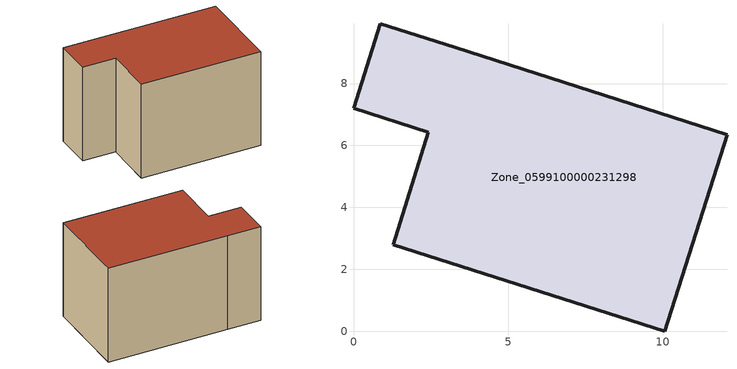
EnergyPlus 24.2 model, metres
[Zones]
Zone_0599100000231298
 floor ground (C_G): 12.07,6.35 10.06,0 1.28,2.8 2.42,6.43 0,7.2 0.86,9.93 3.28,9.17 z0
 wall outside (C_F): 0,7.2 2.42,6.43 1.28,2.8 10.06,0 12.07,6.35 3.28,9.17 0.86,9.93 0,7.2 z0:7.58
 roof outside (C_R): 12.07,6.35 3.28,9.17 0.86,9.93 0,7.2 2.42,6.43 1.28,2.8 10.06,0 z7.58
[BUILDING]
Pand.0599100000231298: North Axis=0; Terrain=City; Loads Convergence Tolerance Value=0.04; Temperature Convergence Tolerance Value=0.4; Solar Distribution=FullExterior; Maximum Number of Warmup Days=25; Minimum Number of Warmup Days=1
[Site:Location]
Rotterdam.The.Hague.AP_ZH_NLD Design_Conditions: Latitude=51.96; Longitude=4.45; Time Zone=1; Elevation=-4.5
[SITE:GROUNDTEMPERATURE:BUILDINGSURFACE]
18, 18, 18, 18, 18, 18, 18, 18, 18, 18, 18, 18
[MATERIAL] Thermal Absorptance=0.9; Solar Absorptance=0.7; Visible Absorptance=0.7
Name | Roughness | Thickness | Conductivity | Density | Specific Heat
G.TI.1946-1964 | MediumSmooth | 0.15 | 1 | 540 | 1210
F.TI.1946-1964 | Rough | 0.3 | 0.857143 | 1920 | 840
R.TI.1946-1964 | MediumRough | 0.2 | 0.277778 | 1500 | 1000
[CONSTRUCTION]
C_G: G.TI.1946-1964
C_F: F.TI.1946-1964
C_R: R.TI.1946-1964
[ZONE]
Zone_0599100000231298: Type=1; Multiplier=1; Ceiling Height=Autocalculate; Volume=Autocalculate; Floor Area=autocalculate; Part of Total Floor Area=Yes
[ZONEINFILTRATION:DESIGNFLOWRATE]
Infil_Zone_0599100000231298: Zone or ZoneList or Space or SpaceList=Zone_0599100000231298; Schedule=AlwaysOn; Design Flow Rate Calculation Method=Flow/Area; Flow Rate per Floor Area=0.003; Constant Term Coefficient=1; Temperature Term Coefficient=0; Velocity Term Coefficient=0; Velocity Squared Term Coefficient=0
[HVACTEMPLATE:ZONE:IDEALLOADSAIRSYSTEM]
Zone_0599100000231298: Maximum Heating Supply Air Temperature=50; Minimum Cooling Supply Air Temperature=13; Maximum Heating Supply Air Humidity Ratio=0.0156; Minimum Cooling Supply Air Humidity Ratio=0.0077; Heating Limit=NoLimit; Cooling Limit=NoLimit; Dehumidification Control Type=ConstantSensibleHeatRatio; Cooling Sensible Heat Ratio=0.7; Dehumidification Setpoint=60; Humidification Control Type=None; Humidification Setpoint=30; Outdoor Air Method=None; Outdoor Air Flow Rate per Person=0.00944; Outdoor Air Flow Rate per Zone Floor Area=0; Outdoor Air Flow Rate per Zone=0; Demand Controlled Ventilation Type=None; Outdoor Air Economizer Type=NoEconomizer; Heat Recovery Type=None; Sensible Heat Recovery Effectiveness=0.7; Latent Heat Recovery Effectiveness=0.65
[ZONECONTROL:THERMOSTAT]
ThermostatControl_Zone_0599100000231298: Zone or ZoneList=Zone_0599100000231298; Control Type Schedule=DualSetpointControlType; Control 1=Thermostat_Zone_0599100000231298; Temperature Difference Between Cutout And Setpoint=0
[THERMOSTATSETPOINT:DUALSETPOINT]
Thermostat_Zone_0599100000231298: Heating Setpoint Temperature Schedule=HeatingSetpoint_Zone_0599100000231298; Cooling Setpoint Temperature Schedule=CoolingSetpoint_Zone_0599100000231298
[SCHEDULE:COMPACT]
HeatingSetpoint_Zone_0599100000231298: Through: 12/31, For: AllDays, Until: 24:00, 21
CoolingSetpoint_Zone_0599100000231298: Through: 12/31, For: AllDays, Until: 24:00, 24
DualSetpointControlType: Through: 12/31, For: AllDays, Until: 24:00, 4
AlwaysOn: Through: 12/31, For: AllDays, Until: 24:00, 1
